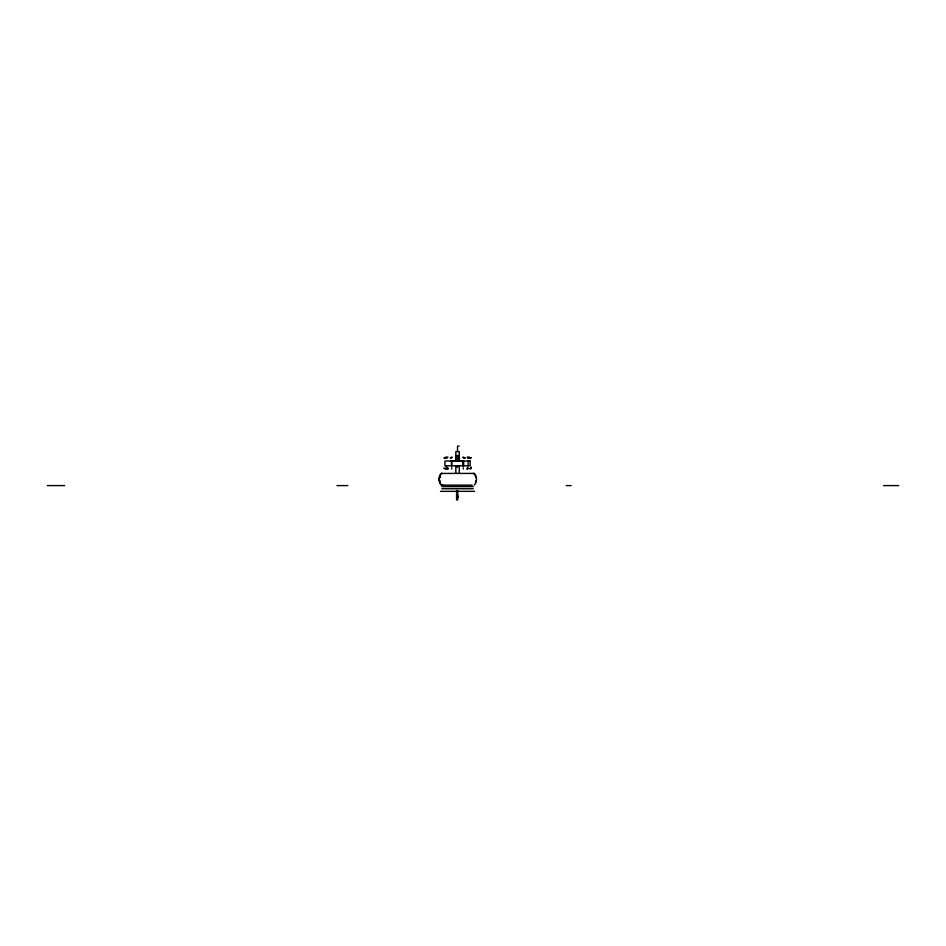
<?xml version="1.0" encoding="UTF-8"?>
<svg xmlns="http://www.w3.org/2000/svg" width="946" height="946" viewBox="0 0 946 946"><rect width="100%" height="100%" fill="white"/><g stroke="black" fill="none" stroke-linecap="round" stroke-linejoin="round"><path stroke-width="1.42" d="M471.309 467.088L470.588 467.643M444.502 468.258L445.921 468.708M475.46 482.318L475.814 480.875M463.209 461.104L463.233 465.81M467.797 467.75L467.158 468.235L467.785 467.407M463.209 467.809L463.327 467.856M463.244 468.968L463.363 469.027M459.697 458.432L455.7 458.68M454.352 461.069L452.945 460.915M462.097 460.939L460.56 461.021M474.313 485.038C477.233 482.235 477.233 476.228 474.313 473.426L443.449 473.426M469.866 468.956L471.274 468.447L470.67 467.856M470.067 468.637L470.576 468.258M441.912 485.038L442.728 485.002M473.438 473.449L474.313 473.426M441.344 485.038C438.471 482.212 438.471 476.252 441.344 473.426L442.196 473.449L441.344 473.426C438.388 476.193 438.412 482.247 441.321 485.038L442.196 485.002M459.153 446.074L457.533 446.074L457.533 451.585M455.7 455.582L459.378 455.582M455.96 456.019L456.906 456.019M455.7 456.386L459.378 456.386M445.684 457.107L446.417 457.107M447.21 457.107L447.943 457.107M451.408 457.107L452.176 457.107M457.143 457.107L457.876 457.107M462.901 457.107L463.67 457.107M467.123 457.107L467.868 457.107M468.66 457.107L469.393 457.107M458.656 457.32L458.372 458.633M445.188 457.911L444.112 457.911L444.998 457.911M446.796 457.911L445.483 457.911L447.115 457.781M455.7 457.829L459.378 457.829M463.268 457.781L465.006 457.781M469.559 457.911L467.762 457.911L469.417 457.911M457.202 457.911L459.106 457.994M465.231 457.911L463.398 457.781M458.928 460.217L458.112 460.217L458.834 460.217M451.325 461.14L450.414 460.856M455.925 460.82L457.379 460.962M459.153 460.82L458.16 461.009M442.811 485.144L472.255 485.144M47.3 485.605L64.683 485.605M336.989 485.605L347.821 485.605M566.252 485.605L571.159 485.605M883.552 485.605L898.7 485.605M441.782 486.622L473.296 486.622M441.782 488.739L473.296 488.739M440.529 491.341L474.549 491.341M457.675 494.746L458.018 497.62M456.587 497.147L458.018 497.253M441.912 473.426L442.728 473.449M446.228 469.145L443.745 468.258M474.242 474.525L474.916 475.081M451.762 467.702L451.739 467.856M447.635 468.767L447.872 469.417L447.21 468.719M451.833 468.968L451.715 469.027M475.46 476.145L475.814 477.588M468.081 461.009L468.081 465.81M463.552 461.009L463.552 465.81M463.398 461.009L463.398 465.81M463.067 461.009L463.067 465.81M459.236 461.009L459.236 451.585L455.842 451.585L455.842 461.009M459.236 465.81L459.236 472.882M458.952 455.688L458.006 455.688M458.562 457.32L458.562 458.503M457.675 490.513L457.675 499.926L456.587 499.926L456.587 490.513M456.421 457.32L456.421 458.503M455.842 465.81L455.842 472.882M451.68 461.009L451.68 465.81M451.526 461.009L451.526 465.81M440.304 482.578A6.468 6.468 0 0 1 439.618 480.97M439.441 480.119A6.468 6.468 0 0 1 439.441 478.369M439.618 477.505A6.468 6.468 0 0 1 440.304 475.909M445.684 466.39L446.335 466.922L445.708 466.295M447.21 467.478L447.919 468.235L447.21 467.478M457.143 466.957L457.888 466.165L457.178 466.886M440.221 476.145L439.866 477.588L440.174 476.145M467.147 469.192L467.832 468.601L467.147 469.192M451.632 457.781L450.249 457.911L451.526 457.781M471.132 457.781L470.056 457.781L471.084 457.781M457.036 460.217L456.149 460.217L457.036 460.359M470.15 461.009L444.927 461.009L444.927 465.81L470.15 465.81L470.15 461.009M440.174 482.318L439.819 480.875L440.221 482.318"/></g></svg>
